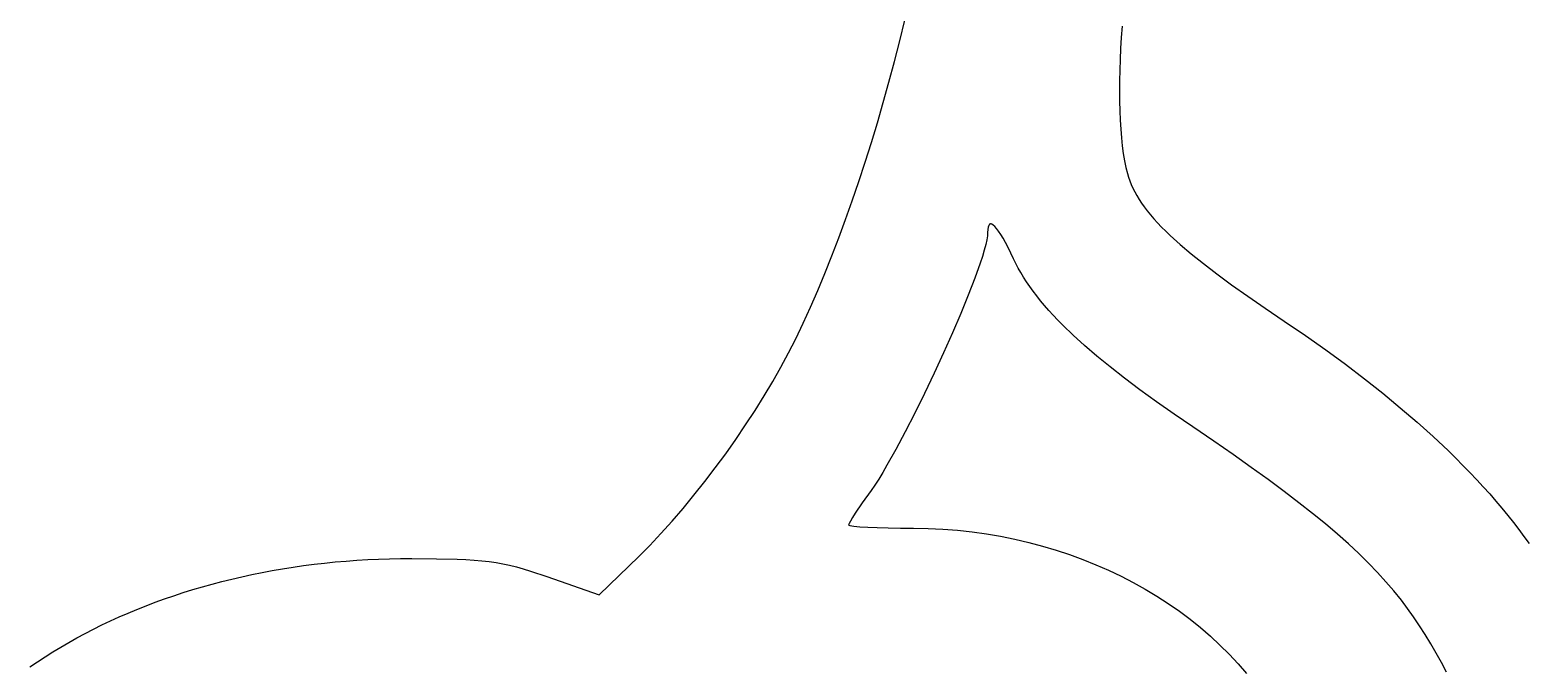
# Model space of a CAD drawing. Extents: x 27 to 7227, y -6929 to 395.
# Drawn here: x 356 to 2152, y -4029 to -3268 of the extents above; entities that cross this region are included whole.
import ezdxf

# ---------------------------------------------------------------- set-up
doc = ezdxf.new("R2010")
doc.units = 0

msp = doc.modelspace()

# ---------------------------------------------------------------- linework, layer by layer
at = {"layer": 'Layer 1'}
for p, q in [((1398.369887, -3280.76795), (1404.480926, -3255.851834)), ((1664.968275, -3263.0068), (1664.043285, -3276.47281)), ((1392.01933, -3305.549189), (1398.369887, -3280.76795)), ((1664.043285, -3276.47281), (1663.279623, -3289.795661)), ((1662.680486, -3302.93684), (1662.24907, -3315.857831)), ((1663.279623, -3289.795661), (1662.680486, -3302.93684)), ((1385.437538, -3330.161831), (1392.01933, -3305.549189)), ((1662.24907, -3315.857831), (1661.988575, -3328.520119)), ((1378.632796, -3354.572159), (1385.437538, -3330.161831)), ((1661.988575, -3328.520119), (1661.902196, -3340.885189)), ((1371.613388, -3378.746454), (1378.632796, -3354.572159)), ((1661.902196, -3340.885189), (1661.993133, -3352.914525)), ((1661.993133, -3352.914525), (1662.264581, -3364.569612)), ((1662.264581, -3364.569612), (1662.719739, -3375.811936)), ((1662.719739, -3375.811936), (1663.361804, -3386.602982)), ((1364.387598, -3402.650996), (1371.613388, -3378.746454)), ((1663.361804, -3386.602982), (1664.193974, -3396.904233)), ((1356.96371, -3426.252067), (1364.387598, -3402.650996)), ((1664.193974, -3396.904233), (1665.219445, -3406.677175)), ((1665.219445, -3406.677175), (1666.441416, -3415.883293)), ((1349.35001, -3449.515947), (1356.96371, -3426.252067)), ((1666.441416, -3415.883293), (1667.863084, -3424.484071)), ((1667.863084, -3424.484071), (1669.487646, -3432.440996)), ((1669.487646, -3432.440996), (1671.3183, -3439.71555)), ((1671.3183, -3439.71555), (1672.617131, -3444.104846)), ((1672.617131, -3444.104846), (1674.137314, -3448.496612)), ((1674.137314, -3448.496612), (1675.886263, -3452.89797)), ((1341.55478, -3472.408919), (1349.35001, -3449.515947)), ((1675.886263, -3452.89797), (1677.871389, -3457.316042)), ((1677.871389, -3457.316042), (1680.100105, -3461.757949)), ((1680.100105, -3461.757949), (1682.579824, -3466.230813)), ((1682.579824, -3466.230813), (1685.317957, -3470.741756)), ((1333.586305, -3494.897262), (1341.55478, -3472.408919)), ((1685.317957, -3470.741756), (1688.321917, -3475.297898)), ((1688.321917, -3475.297898), (1691.599117, -3479.906363)), ((1691.599117, -3479.906363), (1695.156969, -3484.574271)), ((1325.45287, -3516.947259), (1333.586305, -3494.897262)), ((1505.131154, -3501.930845), (1504.420156, -3503.943323)), ((1505.587155, -3501.217975), (1505.131154, -3501.930845)), ((1506.108414, -3500.698553), (1505.587155, -3501.217975)), ((1506.693622, -3500.37098), (1506.108414, -3500.698553)), ((1507.341472, -3500.233658), (1506.693622, -3500.37098)), ((1508.050654, -3500.284987), (1507.341472, -3500.233658)), ((1508.819862, -3500.523369), (1508.050654, -3500.284987)), ((1510.533122, -3501.554897), (1508.819862, -3500.523369)), ((1512.470787, -3503.31545), (1510.533122, -3501.554897)), ((1695.156969, -3484.574271), (1699.002885, -3489.308743)), ((1699.002885, -3489.308743), (1703.144278, -3494.116903)), ((1703.144278, -3494.116903), (1707.588559, -3499.00587)), ((1707.588559, -3499.00587), (1712.343142, -3503.982767)), ((1317.162758, -3538.52519), (1325.45287, -3516.947259)), ((1502.766966, -3519.278071), (1501.466633, -3525.093129)), ((1503.566457, -3514.347843), (1502.766966, -3519.278071)), ((1503.8388, -3510.36), (1503.566457, -3514.347843)), ((1503.985883, -3506.748778), (1503.8388, -3510.36)), ((1504.420156, -3503.943323), (1503.985883, -3506.748778)), ((1514.622394, -3505.792239), (1512.470787, -3503.31545)), ((1516.977477, -3508.972475), (1514.622394, -3505.792239)), ((1519.525573, -3512.843365), (1516.977477, -3508.972475)), ((1522.256217, -3517.392122), (1519.525573, -3512.843365)), ((1525.158946, -3522.605954), (1522.256217, -3517.392122)), ((1712.343142, -3503.982767), (1717.415439, -3509.054716)), ((1717.415439, -3509.054716), (1722.812862, -3514.228837)), ((1722.812862, -3514.228837), (1734.612737, -3524.912086)), ((1499.691764, -3531.735463), (1497.468667, -3539.147517)), ((1501.466633, -3525.093129), (1499.691764, -3531.735463)), ((1528.223296, -3528.472071), (1525.158946, -3522.605954)), ((1534.795, -3542.11), (1528.223296, -3528.472071)), ((1734.612737, -3524.912086), (1747.802065, -3536.089487)), ((1747.802065, -3536.089487), (1762.440145, -3547.818011)), ((1308.724254, -3559.597337), (1317.162758, -3538.52519)), ((1494.823648, -3547.271737), (1488.37307, -3565.426455)), ((1497.468667, -3539.147517), (1494.823648, -3547.271737)), ((1537.504865, -3547.619623), (1534.795, -3542.11)), ((1540.428527, -3553.138114), (1537.504865, -3547.619623)), ((1543.570491, -3558.669689), (1540.428527, -3553.138114)), ((1762.440145, -3547.818011), (1778.586277, -3560.154633)), ((1300.145642, -3580.12998), (1308.724254, -3559.597337)), ((1488.37307, -3565.426455), (1480.550483, -3585.739177)), ((1546.935262, -3564.218561), (1543.570491, -3558.669689)), ((1550.527346, -3569.788946), (1546.935262, -3564.218561)), ((1554.351249, -3575.385058), (1550.527346, -3569.788946)), ((1778.586277, -3560.154633), (1796.299759, -3573.156325)), ((1796.299759, -3573.156325), (1815.639891, -3586.88006)), ((1291.435206, -3600.089401), (1300.145642, -3580.12998)), ((1480.550483, -3585.739177), (1471.566338, -3607.749466)), ((1558.411475, -3581.011113), (1554.351249, -3575.385058)), ((1562.712531, -3586.671325), (1558.411475, -3581.011113)), ((1567.258922, -3592.369909), (1562.712531, -3586.671325)), ((1815.639891, -3586.88006), (1836.665972, -3601.38281)), ((1282.601231, -3619.44188), (1291.435206, -3600.089401)), ((1471.566338, -3607.749466), (1461.631089, -3630.996882)), ((1572.055154, -3598.111079), (1567.258922, -3592.369909)), ((1577.105731, -3603.899051), (1572.055154, -3598.111079)), ((1582.41516, -3609.738039), (1577.105731, -3603.899051)), ((1587.987946, -3615.632258), (1582.41516, -3609.738039)), ((1836.665972, -3601.38281), (1859.4373, -3616.72155)), ((1273.652, -3638.1537), (1282.601231, -3619.44188)), ((1593.828594, -3621.585923), (1587.987946, -3615.632258)), ((1606.3315, -3633.68845), (1593.828594, -3621.585923)), ((1859.4373, -3616.72155), (1884.764674, -3634.002865)), ((1265.121163, -3654.969343), (1273.652, -3638.1537)), ((1461.631089, -3630.996882), (1450.955187, -3655.020988)), ((1619.959921, -3646.079338), (1606.3315, -3633.68845)), ((1634.749902, -3658.792305), (1619.959921, -3646.079338)), ((1884.764674, -3634.002865), (1909.246745, -3651.313257)), ((1255.93221, -3672.033813), (1265.121163, -3654.969343)), ((1450.955187, -3655.020988), (1439.749087, -3679.361343)), ((1650.737487, -3671.861069), (1634.749902, -3658.792305)), ((1909.246745, -3651.313257), (1932.875375, -3668.644585)), ((1246.133978, -3689.279672), (1255.93221, -3672.033813)), ((1439.749087, -3679.361343), (1428.223238, -3703.557511)), ((1667.958719, -3685.31935), (1650.737487, -3671.861069)), ((1932.875375, -3668.644585), (1955.642425, -3685.988706)), ((1235.775302, -3706.639481), (1246.133978, -3689.279672)), ((1686.449642, -3699.200865), (1667.958719, -3685.31935)), ((1706.246301, -3713.539333), (1686.449642, -3699.200865)), ((1955.642425, -3685.988706), (1977.539756, -3703.33748)), ((1224.905018, -3724.045802), (1235.775302, -3706.639481)), ((1428.223238, -3703.557511), (1416.588096, -3727.149051)), ((1727.384739, -3728.368472), (1706.246301, -3713.539333)), ((1977.539756, -3703.33748), (1998.55923, -3720.682765)), ((1213.571964, -3741.431196), (1224.905018, -3724.045802)), ((1416.588096, -3727.149051), (1405.054111, -3749.675527)), ((1749.901, -3743.722), (1727.384739, -3728.368472)), ((1998.55923, -3720.682765), (2018.692707, -3738.016419)), ((1201.824975, -3758.728225), (1213.571964, -3741.431196)), ((1405.054111, -3749.675527), (1393.831736, -3770.676498)), ((1774.82377, -3760.707832), (1749.901, -3743.722)), ((2018.692707, -3738.016419), (2037.93205, -3755.3303)), ((1189.712888, -3775.86945), (1201.824975, -3758.728225)), ((1393.831736, -3770.676498), (1383.131425, -3789.691526)), ((1798.14899, -3776.879761), (1774.82377, -3760.707832)), ((2037.93205, -3755.3303), (2056.269119, -3772.616267)), ((1177.284538, -3792.787433), (1189.712888, -3775.86945)), ((1383.131425, -3789.691526), (1378.042809, -3798.310425)), ((1819.953395, -3792.298248), (1798.14899, -3776.879761)), ((2056.269119, -3772.616267), (2065.096758, -3781.246239)), ((2065.096758, -3781.246239), (2073.695777, -3789.866179)), ((2073.695777, -3789.866179), (2082.065157, -3798.47507)), ((1164.588763, -3809.414735), (1177.284538, -3792.787433)), ((1373.163628, -3806.260173), (1368.52019, -3813.483216)), ((1378.042809, -3798.310425), (1373.163628, -3806.260173)), ((1840.313723, -3807.023753), (1819.953395, -3792.298248)), ((1859.306712, -3821.116738), (1840.313723, -3807.023753)), ((2082.065157, -3798.47507), (2090.203883, -3807.071893)), ((2090.203883, -3807.071893), (2098.110936, -3815.655632)), ((1138.59028, -3841.527544), (1151.674398, -3825.683918)), ((1151.674398, -3825.683918), (1164.588763, -3809.414735)), ((1364.1388, -3819.922), (1353.559622, -3834.742794)), ((1368.52019, -3813.483216), (1364.1388, -3819.922)), ((1877.009099, -3834.637662), (1859.306712, -3821.116738)), ((2098.110936, -3815.655632), (2105.7853, -3824.225269)), ((2105.7853, -3824.225269), (2113.225957, -3832.779785)), ((1125.385245, -3856.878173), (1138.59028, -3841.527544)), ((1353.559622, -3834.742794), (1344.9896, -3847.405575)), ((1893.49762, -3847.646988), (1877.009099, -3834.637662)), ((2113.225957, -3832.779785), (2120.431889, -3841.318164)), ((2120.431889, -3841.318164), (2127.402079, -3849.839387)), ((1112.108129, -3871.668368), (1125.385245, -3856.878173)), ((1337.692354, -3859.586231), (1337.1513, -3861.197)), ((1337.1513, -3861.197), (1337.252796, -3861.417893)), ((1337.252796, -3861.417893), (1337.553989, -3861.633989)), ((1337.553989, -3861.633989), (1338.735699, -3862.051211)), ((1339.247303, -3856.645319), (1337.692354, -3859.586231)), ((1341.713825, -3852.532391), (1339.247303, -3856.645319)), ((1344.9896, -3847.405575), (1341.713825, -3852.532391)), ((1908.849012, -3860.205175), (1893.49762, -3847.646988)), ((1923.140014, -3872.372685), (1908.849012, -3860.205175)), ((2127.402079, -3849.839387), (2134.135511, -3858.342437)), ((2134.135511, -3858.342437), (2140.631166, -3866.826296)), ((1098.807768, -3885.83069), (1112.108129, -3871.668368)), ((1338.735699, -3862.051211), (1343.278058, -3862.821707)), ((1343.278058, -3862.821707), (1350.462115, -3863.499185)), ((1350.462115, -3863.499185), (1359.971612, -3864.074344)), ((1359.971612, -3864.074344), (1371.490289, -3864.537881)), ((1371.490289, -3864.537881), (1384.701886, -3864.880496)), ((1384.701886, -3864.880496), (1399.290143, -3865.092886)), ((1399.290143, -3865.092886), (1414.9388, -3865.16575)), ((1414.9388, -3865.16575), (1432.613938, -3865.443325)), ((1432.613938, -3865.443325), (1450.207113, -3866.27014)), ((1450.207113, -3866.27014), (1467.701464, -3867.637329)), ((1467.701464, -3867.637329), (1485.080132, -3869.536025)), ((1485.080132, -3869.536025), (1502.326256, -3871.957365)), ((1502.326256, -3871.957365), (1519.422977, -3874.89248)), ((1519.422977, -3874.89248), (1536.353435, -3878.332507)), ((1536.353435, -3878.332507), (1553.100769, -3882.268578)), ((1936.447362, -3884.209979), (1923.140014, -3872.372685)), ((2140.631166, -3866.826296), (2146.888028, -3875.289946)), ((2146.888028, -3875.289946), (2152.905078, -3883.73237)), ((1085.533, -3899.2977), (1098.807768, -3885.83069)), ((1553.100769, -3882.268578), (1569.648119, -3886.691829)), ((1569.648119, -3886.691829), (1585.978627, -3891.593393)), ((1585.978627, -3891.593393), (1602.075431, -3896.964405)), ((1602.075431, -3896.964405), (1617.921671, -3902.795998)), ((1948.847794, -3895.777516), (1936.447362, -3884.209979)), ((1960.418045, -3907.135759), (1948.847794, -3895.777516)), ((646.142095, -3916.056469), (658.51048, -3913.92579)), ((658.51048, -3913.92579), (670.969412, -3911.961234)), ((670.969412, -3911.961234), (683.516385, -3910.164074)), ((683.516385, -3910.164074), (696.148892, -3908.535581)), ((696.148892, -3908.535581), (708.864425, -3907.077027)), ((708.864425, -3907.077027), (721.660478, -3905.789684)), ((721.660478, -3905.789684), (734.534543, -3904.674823)), ((734.534543, -3904.674823), (747.484114, -3903.733716)), ((747.484114, -3903.733716), (760.506683, -3902.967634)), ((760.506683, -3902.967634), (773.599743, -3902.37785)), ((773.599743, -3902.37785), (786.760787, -3901.965635)), ((786.760787, -3901.965635), (799.987309, -3901.732261)), ((799.987309, -3901.732261), (813.2768, -3901.679)), ((813.2768, -3901.679), (843.023801, -3901.818526)), ((843.023801, -3901.818526), (867.598995, -3902.348726)), ((867.598995, -3902.348726), (878.330868, -3902.81265)), ((878.330868, -3902.81265), (888.230233, -3903.43703)), ((888.230233, -3903.43703), (897.45057, -3904.242793)), ((897.45057, -3904.242793), (906.145362, -3905.250869)), ((906.145362, -3905.250869), (914.46809, -3906.482186)), ((914.46809, -3906.482186), (922.572235, -3907.957674)), ((922.572235, -3907.957674), (930.611277, -3909.698262)), ((930.611277, -3909.698262), (938.738698, -3911.724877)), ((938.738698, -3911.724877), (947.10798, -3914.05845)), ((947.10798, -3914.05845), (955.872604, -3916.719909)), ((1037.908, -3945.3352), (1085.533, -3899.2977)), ((1617.921671, -3902.795998), (1633.500488, -3909.079308)), ((1633.500488, -3909.079308), (1648.795022, -3915.805468)), ((1971.234855, -3918.345168), (1960.418045, -3907.135759)), ((562.309339, -3935.515863), (573.97369, -3932.257926)), ((573.97369, -3932.257926), (585.746139, -3929.15721)), ((585.746139, -3929.15721), (597.624178, -3926.214988)), ((597.624178, -3926.214988), (609.6053, -3923.432531)), ((609.6053, -3923.432531), (621.686998, -3920.811111)), ((621.686998, -3920.811111), (633.866766, -3918.352)), ((633.866766, -3918.352), (646.142095, -3916.056469)), ((955.872604, -3916.719909), (975.2018, -3923.1102)), ((975.2018, -3923.1102), (1037.908, -3945.3352)), ((1648.795022, -3915.805468), (1663.788413, -3922.965612)), ((1663.788413, -3922.965612), (1678.4638, -3930.550875)), ((1678.4638, -3930.550875), (1692.804324, -3938.552391)), ((1981.374959, -3929.466204), (1971.234855, -3918.345168)), ((1990.915095, -3940.559328), (1981.374959, -3929.466204)), ((505.696792, -3954.119365), (516.78305, -3950.094395)), ((516.78305, -3950.094395), (527.989941, -3946.220288)), ((527.989941, -3946.220288), (539.314957, -3942.498315)), ((539.314957, -3942.498315), (550.755592, -3938.92975)), ((550.755592, -3938.92975), (562.309339, -3935.515863)), ((1692.804324, -3938.552391), (1706.793125, -3946.961294)), ((1706.793125, -3946.961294), (1720.413342, -3955.768719)), ((1999.932, -3951.685), (1990.915095, -3940.559328)), ((462.60823, -3971.702442), (473.186886, -3967.086737)), ((473.186886, -3967.086737), (483.896203, -3962.616808)), ((483.896203, -3962.616808), (494.733674, -3958.293926)), ((494.733674, -3958.293926), (505.696792, -3954.119365)), ((1720.413342, -3955.768719), (1733.648116, -3964.965799)), ((1733.648116, -3964.965799), (1746.480587, -3974.543669)), ((2007.291307, -3961.577753), (1999.932, -3951.685)), ((2014.483473, -3971.75115), (2007.291307, -3961.577753)), ((421.650359, -3991.597594), (431.6813, -3986.4115)), ((431.6813, -3986.4115), (441.85293, -3981.366096)), ((441.85293, -3981.366096), (452.162742, -3976.462653)), ((452.162742, -3976.462653), (462.60823, -3971.702442)), ((1746.480587, -3974.543669), (1758.893895, -3984.493463)), ((1758.893895, -3984.493463), (1770.87118, -3994.806315)), ((2021.504137, -3982.192838), (2014.483473, -3971.75115)), ((2028.348938, -3992.890463), (2021.504137, -3982.192838)), ((392.426745, -4007.987294), (402.020575, -4002.386763)), ((402.020575, -4002.386763), (411.762615, -3996.923105)), ((411.762615, -3996.923105), (421.650359, -3991.597594)), ((1770.87118, -3994.806315), (1782.395581, -4005.473359)), ((2035.013517, -4003.831672), (2028.348938, -3992.890463)), ((2041.493514, -4015.004111), (2035.013517, -4003.831672)), ((364.559591, -4025.597419), (373.693746, -4019.593894)), ((373.693746, -4019.593894), (382.983633, -4013.723429)), ((382.983633, -4013.723429), (392.426745, -4007.987294)), ((1782.395581, -4005.473359), (1793.45024, -4016.485731)), ((1793.45024, -4016.485731), (1804.018295, -4027.834563)), ((2047.784568, -4026.395427), (2041.493514, -4015.004111)), ((355.583675, -4031.73273), (364.559591, -4025.597419)), ((1804.018295, -4027.834563), (1814.082887, -4039.51099)), ((2053.882319, -4037.993266), (2047.784568, -4026.395427))]:
    msp.add_line(p, q, dxfattribs=at)

doc.saveas('drawing.dxf')
